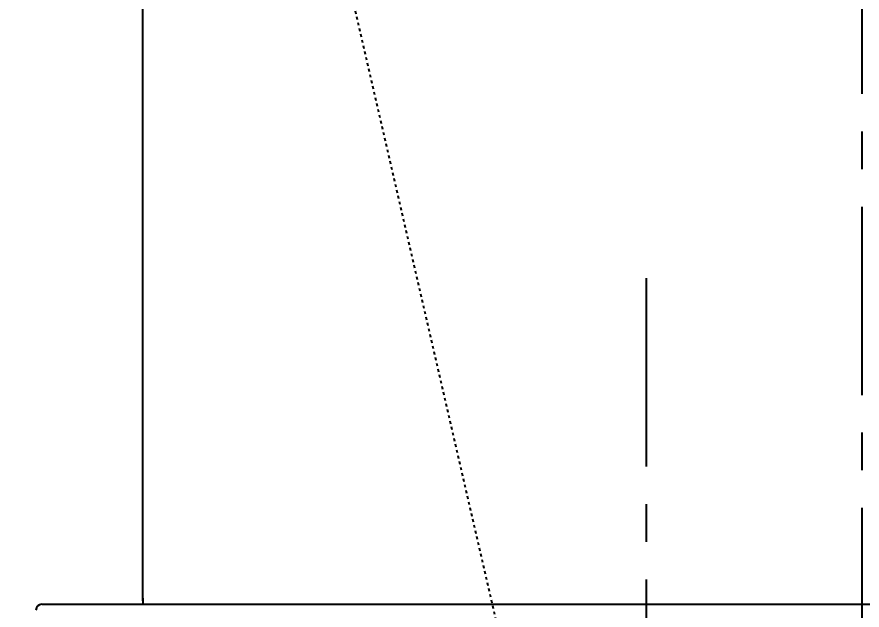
# Model space of a CAD drawing. Header units: millimetres. Extents: x 645 to 1239, y -1145 to -725.
# Drawn here: x 704.31 to 732.85, y -1004.8 to -984.78 of the extents above; entities that cross this region are included whole.
import ezdxf

# ---------------------------------------------------------------- set-up
doc = ezdxf.new("R2010")
doc.units = ezdxf.units.MM
doc.header["$LTSCALE"] = 0.1
doc.linetypes.add('CENTER', pattern=[0.6, 0.375, -0.075, 0.075, -0.075])
doc.linetypes.add('CENTERX2', pattern=[101.6, 63.5, -12.7, 12.7, -12.7])
doc.layers.add('CENTER', color=1, linetype='CENTERX2')
doc.layers.add('DIM', color=3, linetype='Continuous')
doc.styles.get("Standard").update_dxf_attribs({"font": 'arial.ttf'})
doc.dimstyles.new('ISO-25', dxfattribs={"dimtxt": 2.5, "dimasz": 2.5, "dimexe": 1.25, "dimexo": 0.625, "dimtad": 1, "dimdec": 1, "dimtxsty": 'Standard', "dimcen": 2.5, "dimadec": 0, "dimazin": 0, "dimtfac": 1, "dimtdec": 1, "dimtmove": 0, "dimatfit": 3, "dimfxl": 1, "dimarcsym": 0})

# ---------------------------------------------------------------- blocks, each defined once
blk = doc.blocks.new('*D21')
at = {"layer": 'Defpoints', "color": 0, "transparency": 16777216}
for p in [(732.839, -859.11), (718.582, -870.566), (690.631, -875.897), (721.752, -1010.601), (732.839, -1015.841)]:
    blk.add_point(p, dxfattribs=at)
at = {"layer": 'DIM', "color": 3, "lineweight": -2, "transparency": 16777216}
blk.add_line((690.49, -875.288), (690.112, -873.648), dxfattribs=at)
blk.add_arc((732.839, -1058.592), 188.566, 91.5193, 101.4895, dxfattribs=at)
at = {"layer": 'DIM', "color": 3, "transparency": 16777216}
for points in [[(727.829, -869.26), (727.851, -870.926), (732.839, -870.027)], [(695.456, -874.62), (695.102, -872.991), (690.393, -874.866)]]:
    blk.add_solid(points, dxfattribs=at)
at = {"layer": 'DIM', "color": 3, "transparency": 16777216, "insert": (683.491, -873.306), "char_height": 5, "attachment_point": 5, "rotation": 14.9138}
blk.add_mtext('13°', dxfattribs=at)
blk = doc.blocks.new('*D34')
at = {"layer": 'Defpoints', "color": 0, "transparency": 16777216}
for p in [(692.965, -953.49), (708.557, -953.49), (705.361, -1009.601)]:
    blk.add_point(p, dxfattribs=at)
at = {"layer": 'DIM', "color": 3, "lineweight": -2, "transparency": 16777216}
for p, q in [((707.932, -953.49), (691.715, -953.49)), ((692.965, -1004.601), (692.965, -958.49)), ((704.736, -1009.601), (691.715, -1009.601))]:
    blk.add_line(p, q, dxfattribs=at)
at = {"layer": 'DIM', "color": 3, "transparency": 16777216}
for points in [[(692.131, -958.49), (693.798, -958.49), (692.965, -953.49)], [(692.131, -1004.601), (693.798, -1004.601), (692.965, -1009.601)]]:
    blk.add_solid(points, dxfattribs=at)
at = {"layer": 'DIM', "color": 3, "transparency": 16777216, "insert": (689.335, -981.546), "char_height": 5, "attachment_point": 5, "rotation": 90}
blk.add_mtext('56,1', dxfattribs=at)

msp = doc.modelspace()

# ---------------------------------------------------------------- linework, layer by layer
at = {"color": 1, "linetype": 'CENTER'}
msp.add_line((721.752, -1010.601), (690.631, -875.897), dxfattribs=at)
at = {"color": 7, "linetype": 'Continuous'}
for p, q in [((708.557, -893.601), (708.557, -1004.414)), ((705.153, -1004.601), (760.561, -1004.601))]:
    msp.add_line(p, q, dxfattribs=at)
msp.add_lwpolyline([(708.557, -1004.421), (708.566, -1004.58), (708.568, -1004.601)], dxfattribs=at)
for centre, radius, start, end in [((710.36, -1004.349), 1.803, 180.0073, 188.0594), ((705.153, -1004.801), 0.2, 90, 178.8542)]:
    msp.add_arc(centre, radius, start, end, dxfattribs=at)
at = {"layer": 'CENTER'}
for p, q in [((732.839, -859.11), (732.839, -1015.841)), ((725.557, -993.601), (725.557, -1007.601))]:
    msp.add_line(p, q, dxfattribs=at)

# ---------------------------------------------------------------- dimensions: what is measured, and where the dimension line sits
at = {"layer": 'DIM', "color": 7}
dim = msp.add_angular_dim_2l(base=(718.582, -870.566), line1=((721.752, -1010.601), (690.631, -875.897)), line2=((732.839, -859.11), (732.839, -1015.841)), dimstyle='ISO-25', override={"dimtxt": 5, "dimasz": 5, "dimcen": 5, "dimclrd": 3, "dimclre": 3, "dimclrt": 3, "dimfxl": 1.25}, dxfattribs=at)
dim.commit()
dim.dimension.update_dxf_attribs({"geometry": '*D21', "text_midpoint": (684.309, -876.379), "dimtype": 162})
dim = msp.add_linear_dim(base=(692.965, -953.49), p1=(705.361, -1009.601), p2=(708.557, -953.49), angle=90, dimstyle='ISO-25', override={"dimtxt": 5, "dimasz": 5, "dimcen": 5, "dimclrd": 3, "dimclre": 3, "dimclrt": 3, "dimfxl": 1.25}, dxfattribs=at)
dim.commit()
dim.dimension.update_dxf_attribs({"geometry": '*D34', "text_midpoint": (689.335, -981.546)})

doc.saveas('drawing.dxf')
